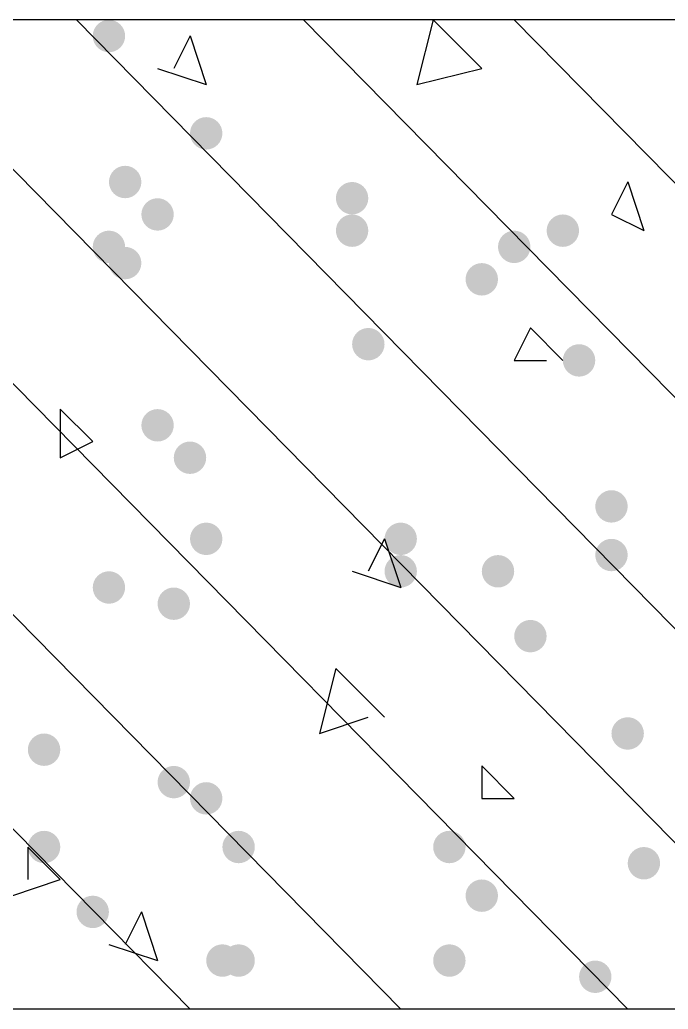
# Model space of a CAD drawing. Header units: inches. Extents: x 11 to 286, y 6 to 196.
# Drawn here: x 94.904 to 96.598, y 51.153 to 53.735 of the extents above; entities that cross this region are included whole.
import ezdxf

# ---------------------------------------------------------------- set-up
doc = ezdxf.new("R2010")
doc.units = ezdxf.units.IN
doc.header["$MEASUREMENT"] = 0
doc.layers.add('PDF_几何图形', color=7, linetype='Continuous')
doc.layers.add('PDF_实体填充', color=7, linetype='Continuous', true_color=0xffffff)

msp = doc.modelspace()

# ---------------------------------------------------------------- hatches: boundary and pattern name
at = {"layer": 'PDF_实体填充', "transparency": 33554559}
h = msp.add_hatch(color=7, dxfattribs=at)
edge = h.paths.add_edge_path(flags=0)
edge.add_spline(control_points=[(95.1794, 53.6928), (95.1794, 53.6695), (95.1604, 53.6504), (95.1371, 53.6504)], knot_values=[0, 0, 0, 0, 1, 1, 1, 1], degree=3, periodic=0)
edge.add_spline(control_points=[(95.1371, 53.6504), (95.1138, 53.6504), (95.0948, 53.6695), (95.0948, 53.6928)], knot_values=[0, 0, 0, 0, 1, 1, 1, 1], degree=3, periodic=0)
edge.add_line((95.0948, 53.6928), (95.0948, 53.6928))
edge.add_spline(control_points=[(95.0948, 53.6928), (95.0948, 53.7161), (95.1138, 53.7351), (95.1371, 53.7351)], knot_values=[0, 0, 0, 0, 1, 1, 1, 1], degree=3, periodic=0)
edge.add_spline(control_points=[(95.1371, 53.7351), (95.1604, 53.7351), (95.1794, 53.7161), (95.1794, 53.6928)], knot_values=[0, 0, 0, 0, 1, 1, 1, 1], degree=3, periodic=0)
edge.add_line((95.1794, 53.6928), (95.1794, 53.6928))
edge.add_line((95.1794, 53.6928), (95.1794, 53.6928))
h = msp.add_hatch(color=7, dxfattribs=at)
edge = h.paths.add_edge_path(flags=0)
edge.add_spline(control_points=[(95.4334, 53.4388), (95.4334, 53.4155), (95.4144, 53.3964), (95.3911, 53.3964)], knot_values=[0, 0, 0, 0, 1, 1, 1, 1], degree=3, periodic=0)
edge.add_spline(control_points=[(95.3911, 53.3964), (95.3678, 53.3964), (95.3488, 53.4155), (95.3488, 53.4388)], knot_values=[0, 0, 0, 0, 1, 1, 1, 1], degree=3, periodic=0)
edge.add_line((95.3488, 53.4388), (95.3488, 53.4388))
edge.add_spline(control_points=[(95.3488, 53.4388), (95.3488, 53.4621), (95.3678, 53.4811), (95.3911, 53.4811)], knot_values=[0, 0, 0, 0, 1, 1, 1, 1], degree=3, periodic=0)
edge.add_spline(control_points=[(95.3911, 53.4811), (95.4144, 53.4811), (95.4334, 53.4621), (95.4334, 53.4388)], knot_values=[0, 0, 0, 0, 1, 1, 1, 1], degree=3, periodic=0)
edge.add_line((95.4334, 53.4388), (95.4334, 53.4388))
edge.add_line((95.4334, 53.4388), (95.4334, 53.4388))
h = msp.add_hatch(color=7, dxfattribs=at)
edge = h.paths.add_edge_path(flags=0)
edge.add_spline(control_points=[(95.2218, 53.3118), (95.2218, 53.2885), (95.2027, 53.2694), (95.1794, 53.2694)], knot_values=[0, 0, 0, 0, 1, 1, 1, 1], degree=3, periodic=0)
edge.add_spline(control_points=[(95.1794, 53.2694), (95.1562, 53.2694), (95.1371, 53.2885), (95.1371, 53.3118)], knot_values=[0, 0, 0, 0, 1, 1, 1, 1], degree=3, periodic=0)
edge.add_line((95.1371, 53.3118), (95.1371, 53.3118))
edge.add_spline(control_points=[(95.1371, 53.3118), (95.1371, 53.3351), (95.1562, 53.3541), (95.1794, 53.3541)], knot_values=[0, 0, 0, 0, 1, 1, 1, 1], degree=3, periodic=0)
edge.add_spline(control_points=[(95.1794, 53.3541), (95.2027, 53.3541), (95.2218, 53.3351), (95.2218, 53.3118)], knot_values=[0, 0, 0, 0, 1, 1, 1, 1], degree=3, periodic=0)
edge.add_line((95.2218, 53.3118), (95.2218, 53.3118))
edge.add_line((95.2218, 53.3118), (95.2218, 53.3118))
h = msp.add_hatch(color=7, dxfattribs=at)
edge = h.paths.add_edge_path(flags=0)
edge.add_spline(control_points=[(95.8144, 53.2694), (95.8144, 53.2462), (95.7954, 53.2271), (95.7721, 53.2271)], knot_values=[0, 0, 0, 0, 1, 1, 1, 1], degree=3, periodic=0)
edge.add_spline(control_points=[(95.7721, 53.2271), (95.7488, 53.2271), (95.7298, 53.2462), (95.7298, 53.2694)], knot_values=[0, 0, 0, 0, 1, 1, 1, 1], degree=3, periodic=0)
edge.add_line((95.7298, 53.2694), (95.7298, 53.2694))
edge.add_spline(control_points=[(95.7298, 53.2694), (95.7298, 53.2927), (95.7488, 53.3118), (95.7721, 53.3118)], knot_values=[0, 0, 0, 0, 1, 1, 1, 1], degree=3, periodic=0)
edge.add_spline(control_points=[(95.7721, 53.3118), (95.7954, 53.3118), (95.8144, 53.2927), (95.8144, 53.2694)], knot_values=[0, 0, 0, 0, 1, 1, 1, 1], degree=3, periodic=0)
edge.add_line((95.8144, 53.2694), (95.8144, 53.2694))
edge.add_line((95.8144, 53.2694), (95.8144, 53.2694))
h = msp.add_hatch(color=7, dxfattribs=at)
edge = h.paths.add_edge_path(flags=0)
edge.add_spline(control_points=[(95.3064, 53.2271), (95.3064, 53.2038), (95.2874, 53.1848), (95.2641, 53.1848)], knot_values=[0, 0, 0, 0, 1, 1, 1, 1], degree=3, periodic=0)
edge.add_spline(control_points=[(95.2641, 53.1848), (95.2408, 53.1848), (95.2218, 53.2038), (95.2218, 53.2271)], knot_values=[0, 0, 0, 0, 1, 1, 1, 1], degree=3, periodic=0)
edge.add_line((95.2218, 53.2271), (95.2218, 53.2271))
edge.add_spline(control_points=[(95.2218, 53.2271), (95.2218, 53.2504), (95.2408, 53.2694), (95.2641, 53.2694)], knot_values=[0, 0, 0, 0, 1, 1, 1, 1], degree=3, periodic=0)
edge.add_spline(control_points=[(95.2641, 53.2694), (95.2874, 53.2694), (95.3064, 53.2504), (95.3064, 53.2271)], knot_values=[0, 0, 0, 0, 1, 1, 1, 1], degree=3, periodic=0)
edge.add_line((95.3064, 53.2271), (95.3064, 53.2271))
edge.add_line((95.3064, 53.2271), (95.3064, 53.2271))
h = msp.add_hatch(color=7, dxfattribs=at)
edge = h.paths.add_edge_path(flags=0)
edge.add_spline(control_points=[(95.8144, 53.1848), (95.8144, 53.1615), (95.7954, 53.1424), (95.7721, 53.1424)], knot_values=[0, 0, 0, 0, 1, 1, 1, 1], degree=3, periodic=0)
edge.add_spline(control_points=[(95.7721, 53.1424), (95.7488, 53.1424), (95.7298, 53.1615), (95.7298, 53.1848)], knot_values=[0, 0, 0, 0, 1, 1, 1, 1], degree=3, periodic=0)
edge.add_line((95.7298, 53.1848), (95.7298, 53.1848))
edge.add_spline(control_points=[(95.7298, 53.1848), (95.7298, 53.2081), (95.7488, 53.2271), (95.7721, 53.2271)], knot_values=[0, 0, 0, 0, 1, 1, 1, 1], degree=3, periodic=0)
edge.add_spline(control_points=[(95.7721, 53.2271), (95.7954, 53.2271), (95.8144, 53.2081), (95.8144, 53.1848)], knot_values=[0, 0, 0, 0, 1, 1, 1, 1], degree=3, periodic=0)
edge.add_line((95.8144, 53.1848), (95.8144, 53.1848))
edge.add_line((95.8144, 53.1848), (95.8144, 53.1848))
h = msp.add_hatch(color=7, dxfattribs=at)
edge = h.paths.add_edge_path(flags=0)
edge.add_spline(control_points=[(96.3648, 53.1848), (96.3648, 53.1615), (96.3457, 53.1424), (96.3224, 53.1424)], knot_values=[0, 0, 0, 0, 1, 1, 1, 1], degree=3, periodic=0)
edge.add_spline(control_points=[(96.3224, 53.1424), (96.2992, 53.1424), (96.2801, 53.1615), (96.2801, 53.1848)], knot_values=[0, 0, 0, 0, 1, 1, 1, 1], degree=3, periodic=0)
edge.add_line((96.2801, 53.1848), (96.2801, 53.1848))
edge.add_spline(control_points=[(96.2801, 53.1848), (96.2801, 53.2081), (96.2992, 53.2271), (96.3224, 53.2271)], knot_values=[0, 0, 0, 0, 1, 1, 1, 1], degree=3, periodic=0)
edge.add_spline(control_points=[(96.3224, 53.2271), (96.3457, 53.2271), (96.3648, 53.2081), (96.3648, 53.1848)], knot_values=[0, 0, 0, 0, 1, 1, 1, 1], degree=3, periodic=0)
edge.add_line((96.3648, 53.1848), (96.3648, 53.1848))
edge.add_line((96.3648, 53.1848), (96.3648, 53.1848))
h = msp.add_hatch(color=7, dxfattribs=at)
edge = h.paths.add_edge_path(flags=0)
edge.add_spline(control_points=[(95.1794, 53.1424), (95.1794, 53.1192), (95.1604, 53.1001), (95.1371, 53.1001)], knot_values=[0, 0, 0, 0, 1, 1, 1, 1], degree=3, periodic=0)
edge.add_spline(control_points=[(95.1371, 53.1001), (95.1138, 53.1001), (95.0948, 53.1192), (95.0948, 53.1424)], knot_values=[0, 0, 0, 0, 1, 1, 1, 1], degree=3, periodic=0)
edge.add_line((95.0948, 53.1424), (95.0948, 53.1424))
edge.add_spline(control_points=[(95.0948, 53.1424), (95.0948, 53.1657), (95.1138, 53.1848), (95.1371, 53.1848)], knot_values=[0, 0, 0, 0, 1, 1, 1, 1], degree=3, periodic=0)
edge.add_spline(control_points=[(95.1371, 53.1848), (95.1604, 53.1848), (95.1794, 53.1657), (95.1794, 53.1424)], knot_values=[0, 0, 0, 0, 1, 1, 1, 1], degree=3, periodic=0)
edge.add_line((95.1794, 53.1424), (95.1794, 53.1424))
edge.add_line((95.1794, 53.1424), (95.1794, 53.1424))
h = msp.add_hatch(color=7, dxfattribs=at)
edge = h.paths.add_edge_path(flags=0)
edge.add_spline(control_points=[(96.2378, 53.1424), (96.2378, 53.1192), (96.2187, 53.1001), (96.1954, 53.1001)], knot_values=[0, 0, 0, 0, 1, 1, 1, 1], degree=3, periodic=0)
edge.add_spline(control_points=[(96.1954, 53.1001), (96.1722, 53.1001), (96.1531, 53.1192), (96.1531, 53.1424)], knot_values=[0, 0, 0, 0, 1, 1, 1, 1], degree=3, periodic=0)
edge.add_line((96.1531, 53.1424), (96.1531, 53.1424))
edge.add_spline(control_points=[(96.1531, 53.1424), (96.1531, 53.1657), (96.1722, 53.1848), (96.1954, 53.1848)], knot_values=[0, 0, 0, 0, 1, 1, 1, 1], degree=3, periodic=0)
edge.add_spline(control_points=[(96.1954, 53.1848), (96.2187, 53.1848), (96.2378, 53.1657), (96.2378, 53.1424)], knot_values=[0, 0, 0, 0, 1, 1, 1, 1], degree=3, periodic=0)
edge.add_line((96.2378, 53.1424), (96.2378, 53.1424))
edge.add_line((96.2378, 53.1424), (96.2378, 53.1424))
h = msp.add_hatch(color=7, dxfattribs=at)
edge = h.paths.add_edge_path(flags=0)
edge.add_spline(control_points=[(95.2218, 53.1001), (95.2218, 53.0768), (95.2027, 53.0578), (95.1794, 53.0578)], knot_values=[0, 0, 0, 0, 1, 1, 1, 1], degree=3, periodic=0)
edge.add_spline(control_points=[(95.1794, 53.0578), (95.1562, 53.0578), (95.1371, 53.0768), (95.1371, 53.1001)], knot_values=[0, 0, 0, 0, 1, 1, 1, 1], degree=3, periodic=0)
edge.add_line((95.1371, 53.1001), (95.1371, 53.1001))
edge.add_spline(control_points=[(95.1371, 53.1001), (95.1371, 53.1234), (95.1562, 53.1424), (95.1794, 53.1424)], knot_values=[0, 0, 0, 0, 1, 1, 1, 1], degree=3, periodic=0)
edge.add_spline(control_points=[(95.1794, 53.1424), (95.2027, 53.1424), (95.2218, 53.1234), (95.2218, 53.1001)], knot_values=[0, 0, 0, 0, 1, 1, 1, 1], degree=3, periodic=0)
edge.add_line((95.2218, 53.1001), (95.2218, 53.1001))
edge.add_line((95.2218, 53.1001), (95.2218, 53.1001))
h = msp.add_hatch(color=7, dxfattribs=at)
edge = h.paths.add_edge_path(flags=0)
edge.add_spline(control_points=[(96.1531, 53.0578), (96.1531, 53.0345), (96.1341, 53.0154), (96.1108, 53.0154)], knot_values=[0, 0, 0, 0, 1, 1, 1, 1], degree=3, periodic=0)
edge.add_spline(control_points=[(96.1108, 53.0154), (96.0875, 53.0154), (96.0684, 53.0345), (96.0684, 53.0578)], knot_values=[0, 0, 0, 0, 1, 1, 1, 1], degree=3, periodic=0)
edge.add_line((96.0684, 53.0578), (96.0684, 53.0578))
edge.add_spline(control_points=[(96.0684, 53.0578), (96.0684, 53.0811), (96.0875, 53.1001), (96.1108, 53.1001)], knot_values=[0, 0, 0, 0, 1, 1, 1, 1], degree=3, periodic=0)
edge.add_spline(control_points=[(96.1108, 53.1001), (96.1341, 53.1001), (96.1531, 53.0811), (96.1531, 53.0578)], knot_values=[0, 0, 0, 0, 1, 1, 1, 1], degree=3, periodic=0)
edge.add_line((96.1531, 53.0578), (96.1531, 53.0578))
edge.add_line((96.1531, 53.0578), (96.1531, 53.0578))
h = msp.add_hatch(color=7, dxfattribs=at)
edge = h.paths.add_edge_path(flags=0)
edge.add_spline(control_points=[(95.8568, 52.8884), (95.8568, 52.8652), (95.8377, 52.8461), (95.8144, 52.8461)], knot_values=[0, 0, 0, 0, 1, 1, 1, 1], degree=3, periodic=0)
edge.add_spline(control_points=[(95.8144, 52.8461), (95.7912, 52.8461), (95.7721, 52.8652), (95.7721, 52.8884)], knot_values=[0, 0, 0, 0, 1, 1, 1, 1], degree=3, periodic=0)
edge.add_line((95.7721, 52.8884), (95.7721, 52.8884))
edge.add_spline(control_points=[(95.7721, 52.8884), (95.7721, 52.9117), (95.7912, 52.9308), (95.8144, 52.9308)], knot_values=[0, 0, 0, 0, 1, 1, 1, 1], degree=3, periodic=0)
edge.add_spline(control_points=[(95.8144, 52.9308), (95.8377, 52.9308), (95.8568, 52.9117), (95.8568, 52.8884)], knot_values=[0, 0, 0, 0, 1, 1, 1, 1], degree=3, periodic=0)
edge.add_line((95.8568, 52.8884), (95.8568, 52.8884))
edge.add_line((95.8568, 52.8884), (95.8568, 52.8884))
h = msp.add_hatch(color=7, dxfattribs=at)
edge = h.paths.add_edge_path(flags=0)
edge.add_spline(control_points=[(96.4071, 52.8461), (96.4071, 52.8228), (96.3881, 52.8038), (96.3648, 52.8038)], knot_values=[0, 0, 0, 0, 1, 1, 1, 1], degree=3, periodic=0)
edge.add_spline(control_points=[(96.3648, 52.8038), (96.3415, 52.8038), (96.3224, 52.8228), (96.3224, 52.8461)], knot_values=[0, 0, 0, 0, 1, 1, 1, 1], degree=3, periodic=0)
edge.add_line((96.3224, 52.8461), (96.3224, 52.8461))
edge.add_spline(control_points=[(96.3224, 52.8461), (96.3224, 52.8694), (96.3415, 52.8884), (96.3648, 52.8884)], knot_values=[0, 0, 0, 0, 1, 1, 1, 1], degree=3, periodic=0)
edge.add_spline(control_points=[(96.3648, 52.8884), (96.3881, 52.8884), (96.4071, 52.8694), (96.4071, 52.8461)], knot_values=[0, 0, 0, 0, 1, 1, 1, 1], degree=3, periodic=0)
edge.add_line((96.4071, 52.8461), (96.4071, 52.8461))
edge.add_line((96.4071, 52.8461), (96.4071, 52.8461))
h = msp.add_hatch(color=7, dxfattribs=at)
edge = h.paths.add_edge_path(flags=0)
edge.add_spline(control_points=[(95.3064, 52.6768), (95.3064, 52.6535), (95.2874, 52.6344), (95.2641, 52.6344)], knot_values=[0, 0, 0, 0, 1, 1, 1, 1], degree=3, periodic=0)
edge.add_spline(control_points=[(95.2641, 52.6344), (95.2408, 52.6344), (95.2218, 52.6535), (95.2218, 52.6768)], knot_values=[0, 0, 0, 0, 1, 1, 1, 1], degree=3, periodic=0)
edge.add_line((95.2218, 52.6768), (95.2218, 52.6768))
edge.add_spline(control_points=[(95.2218, 52.6768), (95.2218, 52.7001), (95.2408, 52.7191), (95.2641, 52.7191)], knot_values=[0, 0, 0, 0, 1, 1, 1, 1], degree=3, periodic=0)
edge.add_spline(control_points=[(95.2641, 52.7191), (95.2874, 52.7191), (95.3064, 52.7001), (95.3064, 52.6768)], knot_values=[0, 0, 0, 0, 1, 1, 1, 1], degree=3, periodic=0)
edge.add_line((95.3064, 52.6768), (95.3064, 52.6768))
edge.add_line((95.3064, 52.6768), (95.3064, 52.6768))
h = msp.add_hatch(color=7, dxfattribs=at)
edge = h.paths.add_edge_path(flags=0)
edge.add_spline(control_points=[(95.3911, 52.5921), (95.3911, 52.5688), (95.3721, 52.5498), (95.3488, 52.5498)], knot_values=[0, 0, 0, 0, 1, 1, 1, 1], degree=3, periodic=0)
edge.add_spline(control_points=[(95.3488, 52.5498), (95.3255, 52.5498), (95.3064, 52.5688), (95.3064, 52.5921)], knot_values=[0, 0, 0, 0, 1, 1, 1, 1], degree=3, periodic=0)
edge.add_line((95.3064, 52.5921), (95.3064, 52.5921))
edge.add_spline(control_points=[(95.3064, 52.5921), (95.3064, 52.6154), (95.3255, 52.6344), (95.3488, 52.6344)], knot_values=[0, 0, 0, 0, 1, 1, 1, 1], degree=3, periodic=0)
edge.add_spline(control_points=[(95.3488, 52.6344), (95.3721, 52.6344), (95.3911, 52.6154), (95.3911, 52.5921)], knot_values=[0, 0, 0, 0, 1, 1, 1, 1], degree=3, periodic=0)
edge.add_line((95.3911, 52.5921), (95.3911, 52.5921))
edge.add_line((95.3911, 52.5921), (95.3911, 52.5921))
h = msp.add_hatch(color=7, dxfattribs=at)
edge = h.paths.add_edge_path(flags=0)
edge.add_spline(control_points=[(96.4918, 52.4651), (96.4918, 52.4418), (96.4727, 52.4228), (96.4494, 52.4228)], knot_values=[0, 0, 0, 0, 1, 1, 1, 1], degree=3, periodic=0)
edge.add_spline(control_points=[(96.4494, 52.4228), (96.4262, 52.4228), (96.4071, 52.4418), (96.4071, 52.4651)], knot_values=[0, 0, 0, 0, 1, 1, 1, 1], degree=3, periodic=0)
edge.add_line((96.4071, 52.4651), (96.4071, 52.4651))
edge.add_spline(control_points=[(96.4071, 52.4651), (96.4071, 52.4884), (96.4262, 52.5074), (96.4494, 52.5074)], knot_values=[0, 0, 0, 0, 1, 1, 1, 1], degree=3, periodic=0)
edge.add_spline(control_points=[(96.4494, 52.5074), (96.4727, 52.5074), (96.4918, 52.4884), (96.4918, 52.4651)], knot_values=[0, 0, 0, 0, 1, 1, 1, 1], degree=3, periodic=0)
edge.add_line((96.4918, 52.4651), (96.4918, 52.4651))
edge.add_line((96.4918, 52.4651), (96.4918, 52.4651))
h = msp.add_hatch(color=7, dxfattribs=at)
edge = h.paths.add_edge_path(flags=0)
edge.add_spline(control_points=[(95.4334, 52.3804), (95.4334, 52.3572), (95.4144, 52.3381), (95.3911, 52.3381)], knot_values=[0, 0, 0, 0, 1, 1, 1, 1], degree=3, periodic=0)
edge.add_spline(control_points=[(95.3911, 52.3381), (95.3678, 52.3381), (95.3488, 52.3572), (95.3488, 52.3804)], knot_values=[0, 0, 0, 0, 1, 1, 1, 1], degree=3, periodic=0)
edge.add_line((95.3488, 52.3804), (95.3488, 52.3804))
edge.add_spline(control_points=[(95.3488, 52.3804), (95.3488, 52.4037), (95.3678, 52.4228), (95.3911, 52.4228)], knot_values=[0, 0, 0, 0, 1, 1, 1, 1], degree=3, periodic=0)
edge.add_spline(control_points=[(95.3911, 52.4228), (95.4144, 52.4228), (95.4334, 52.4037), (95.4334, 52.3804)], knot_values=[0, 0, 0, 0, 1, 1, 1, 1], degree=3, periodic=0)
edge.add_line((95.4334, 52.3804), (95.4334, 52.3804))
edge.add_line((95.4334, 52.3804), (95.4334, 52.3804))
h = msp.add_hatch(color=7, dxfattribs=at)
edge = h.paths.add_edge_path(flags=0)
edge.add_spline(control_points=[(95.9414, 52.3804), (95.9414, 52.3572), (95.9224, 52.3381), (95.8991, 52.3381)], knot_values=[0, 0, 0, 0, 1, 1, 1, 1], degree=3, periodic=0)
edge.add_spline(control_points=[(95.8991, 52.3381), (95.8758, 52.3381), (95.8568, 52.3572), (95.8568, 52.3804)], knot_values=[0, 0, 0, 0, 1, 1, 1, 1], degree=3, periodic=0)
edge.add_line((95.8568, 52.3804), (95.8568, 52.3804))
edge.add_spline(control_points=[(95.8568, 52.3804), (95.8568, 52.4037), (95.8758, 52.4228), (95.8991, 52.4228)], knot_values=[0, 0, 0, 0, 1, 1, 1, 1], degree=3, periodic=0)
edge.add_spline(control_points=[(95.8991, 52.4228), (95.9224, 52.4228), (95.9414, 52.4037), (95.9414, 52.3804)], knot_values=[0, 0, 0, 0, 1, 1, 1, 1], degree=3, periodic=0)
edge.add_line((95.9414, 52.3804), (95.9414, 52.3804))
edge.add_line((95.9414, 52.3804), (95.9414, 52.3804))
h = msp.add_hatch(color=7, dxfattribs=at)
edge = h.paths.add_edge_path(flags=0)
edge.add_spline(control_points=[(96.4918, 52.3381), (96.4918, 52.3148), (96.4727, 52.2958), (96.4494, 52.2958)], knot_values=[0, 0, 0, 0, 1, 1, 1, 1], degree=3, periodic=0)
edge.add_spline(control_points=[(96.4494, 52.2958), (96.4262, 52.2958), (96.4071, 52.3148), (96.4071, 52.3381)], knot_values=[0, 0, 0, 0, 1, 1, 1, 1], degree=3, periodic=0)
edge.add_line((96.4071, 52.3381), (96.4071, 52.3381))
edge.add_spline(control_points=[(96.4071, 52.3381), (96.4071, 52.3614), (96.4262, 52.3804), (96.4494, 52.3804)], knot_values=[0, 0, 0, 0, 1, 1, 1, 1], degree=3, periodic=0)
edge.add_spline(control_points=[(96.4494, 52.3804), (96.4727, 52.3804), (96.4918, 52.3614), (96.4918, 52.3381)], knot_values=[0, 0, 0, 0, 1, 1, 1, 1], degree=3, periodic=0)
edge.add_line((96.4918, 52.3381), (96.4918, 52.3381))
edge.add_line((96.4918, 52.3381), (96.4918, 52.3381))
h = msp.add_hatch(color=7, dxfattribs=at)
edge = h.paths.add_edge_path(flags=0)
edge.add_spline(control_points=[(95.9414, 52.2958), (95.9414, 52.2725), (95.9224, 52.2534), (95.8991, 52.2534)], knot_values=[0, 0, 0, 0, 1, 1, 1, 1], degree=3, periodic=0)
edge.add_spline(control_points=[(95.8991, 52.2534), (95.8758, 52.2534), (95.8568, 52.2725), (95.8568, 52.2958)], knot_values=[0, 0, 0, 0, 1, 1, 1, 1], degree=3, periodic=0)
edge.add_line((95.8568, 52.2958), (95.8568, 52.2958))
edge.add_spline(control_points=[(95.8568, 52.2958), (95.8568, 52.3191), (95.8758, 52.3381), (95.8991, 52.3381)], knot_values=[0, 0, 0, 0, 1, 1, 1, 1], degree=3, periodic=0)
edge.add_spline(control_points=[(95.8991, 52.3381), (95.9224, 52.3381), (95.9414, 52.3191), (95.9414, 52.2958)], knot_values=[0, 0, 0, 0, 1, 1, 1, 1], degree=3, periodic=0)
edge.add_line((95.9414, 52.2958), (95.9414, 52.2958))
edge.add_line((95.9414, 52.2958), (95.9414, 52.2958))
h = msp.add_hatch(color=7, dxfattribs=at)
edge = h.paths.add_edge_path(flags=0)
edge.add_spline(control_points=[(96.1954, 52.2958), (96.1954, 52.2725), (96.1764, 52.2534), (96.1531, 52.2534)], knot_values=[0, 0, 0, 0, 1, 1, 1, 1], degree=3, periodic=0)
edge.add_spline(control_points=[(96.1531, 52.2534), (96.1298, 52.2534), (96.1108, 52.2725), (96.1108, 52.2958)], knot_values=[0, 0, 0, 0, 1, 1, 1, 1], degree=3, periodic=0)
edge.add_line((96.1108, 52.2958), (96.1108, 52.2958))
edge.add_spline(control_points=[(96.1108, 52.2958), (96.1108, 52.3191), (96.1298, 52.3381), (96.1531, 52.3381)], knot_values=[0, 0, 0, 0, 1, 1, 1, 1], degree=3, periodic=0)
edge.add_spline(control_points=[(96.1531, 52.3381), (96.1764, 52.3381), (96.1954, 52.3191), (96.1954, 52.2958)], knot_values=[0, 0, 0, 0, 1, 1, 1, 1], degree=3, periodic=0)
edge.add_line((96.1954, 52.2958), (96.1954, 52.2958))
edge.add_line((96.1954, 52.2958), (96.1954, 52.2958))
h = msp.add_hatch(color=7, dxfattribs=at)
edge = h.paths.add_edge_path(flags=0)
edge.add_spline(control_points=[(95.1794, 52.2534), (95.1794, 52.2302), (95.1604, 52.2111), (95.1371, 52.2111)], knot_values=[0, 0, 0, 0, 1, 1, 1, 1], degree=3, periodic=0)
edge.add_spline(control_points=[(95.1371, 52.2111), (95.1138, 52.2111), (95.0948, 52.2302), (95.0948, 52.2534)], knot_values=[0, 0, 0, 0, 1, 1, 1, 1], degree=3, periodic=0)
edge.add_line((95.0948, 52.2534), (95.0948, 52.2534))
edge.add_spline(control_points=[(95.0948, 52.2534), (95.0948, 52.2767), (95.1138, 52.2958), (95.1371, 52.2958)], knot_values=[0, 0, 0, 0, 1, 1, 1, 1], degree=3, periodic=0)
edge.add_spline(control_points=[(95.1371, 52.2958), (95.1604, 52.2958), (95.1794, 52.2767), (95.1794, 52.2534)], knot_values=[0, 0, 0, 0, 1, 1, 1, 1], degree=3, periodic=0)
edge.add_line((95.1794, 52.2534), (95.1794, 52.2534))
edge.add_line((95.1794, 52.2534), (95.1794, 52.2534))
h = msp.add_hatch(color=7, dxfattribs=at)
edge = h.paths.add_edge_path(flags=0)
edge.add_spline(control_points=[(95.3488, 52.2111), (95.3488, 52.1878), (95.3297, 52.1688), (95.3064, 52.1688)], knot_values=[0, 0, 0, 0, 1, 1, 1, 1], degree=3, periodic=0)
edge.add_spline(control_points=[(95.3064, 52.1688), (95.2832, 52.1688), (95.2641, 52.1878), (95.2641, 52.2111)], knot_values=[0, 0, 0, 0, 1, 1, 1, 1], degree=3, periodic=0)
edge.add_line((95.2641, 52.2111), (95.2641, 52.2111))
edge.add_spline(control_points=[(95.2641, 52.2111), (95.2641, 52.2344), (95.2832, 52.2534), (95.3064, 52.2534)], knot_values=[0, 0, 0, 0, 1, 1, 1, 1], degree=3, periodic=0)
edge.add_spline(control_points=[(95.3064, 52.2534), (95.3297, 52.2534), (95.3488, 52.2344), (95.3488, 52.2111)], knot_values=[0, 0, 0, 0, 1, 1, 1, 1], degree=3, periodic=0)
edge.add_line((95.3488, 52.2111), (95.3488, 52.2111))
edge.add_line((95.3488, 52.2111), (95.3488, 52.2111))
h = msp.add_hatch(color=7, dxfattribs=at)
edge = h.paths.add_edge_path(flags=0)
edge.add_spline(control_points=[(96.2801, 52.1264), (96.2801, 52.1032), (96.2611, 52.0841), (96.2378, 52.0841)], knot_values=[0, 0, 0, 0, 1, 1, 1, 1], degree=3, periodic=0)
edge.add_spline(control_points=[(96.2378, 52.0841), (96.2145, 52.0841), (96.1954, 52.1032), (96.1954, 52.1264)], knot_values=[0, 0, 0, 0, 1, 1, 1, 1], degree=3, periodic=0)
edge.add_line((96.1954, 52.1264), (96.1954, 52.1264))
edge.add_spline(control_points=[(96.1954, 52.1264), (96.1954, 52.1497), (96.2145, 52.1688), (96.2378, 52.1688)], knot_values=[0, 0, 0, 0, 1, 1, 1, 1], degree=3, periodic=0)
edge.add_spline(control_points=[(96.2378, 52.1688), (96.2611, 52.1688), (96.2801, 52.1497), (96.2801, 52.1264)], knot_values=[0, 0, 0, 0, 1, 1, 1, 1], degree=3, periodic=0)
edge.add_line((96.2801, 52.1264), (96.2801, 52.1264))
edge.add_line((96.2801, 52.1264), (96.2801, 52.1264))
h = msp.add_hatch(color=7, dxfattribs=at)
edge = h.paths.add_edge_path(flags=0)
edge.add_spline(control_points=[(96.5341, 51.8724), (96.5341, 51.8492), (96.5151, 51.8301), (96.4918, 51.8301)], knot_values=[0, 0, 0, 0, 1, 1, 1, 1], degree=3, periodic=0)
edge.add_spline(control_points=[(96.4918, 51.8301), (96.4685, 51.8301), (96.4494, 51.8492), (96.4494, 51.8724)], knot_values=[0, 0, 0, 0, 1, 1, 1, 1], degree=3, periodic=0)
edge.add_line((96.4494, 51.8724), (96.4494, 51.8724))
edge.add_spline(control_points=[(96.4494, 51.8724), (96.4494, 51.8957), (96.4685, 51.9148), (96.4918, 51.9148)], knot_values=[0, 0, 0, 0, 1, 1, 1, 1], degree=3, periodic=0)
edge.add_spline(control_points=[(96.4918, 51.9148), (96.5151, 51.9148), (96.5341, 51.8957), (96.5341, 51.8724)], knot_values=[0, 0, 0, 0, 1, 1, 1, 1], degree=3, periodic=0)
edge.add_line((96.5341, 51.8724), (96.5341, 51.8724))
edge.add_line((96.5341, 51.8724), (96.5341, 51.8724))
h = msp.add_hatch(color=7, dxfattribs=at)
edge = h.paths.add_edge_path(flags=0)
edge.add_spline(control_points=[(95.0101, 51.8301), (95.0101, 51.8068), (94.9911, 51.7878), (94.9678, 51.7878)], knot_values=[0, 0, 0, 0, 1, 1, 1, 1], degree=3, periodic=0)
edge.add_spline(control_points=[(94.9678, 51.7878), (94.9445, 51.7878), (94.9254, 51.8068), (94.9254, 51.8301)], knot_values=[0, 0, 0, 0, 1, 1, 1, 1], degree=3, periodic=0)
edge.add_line((94.9254, 51.8301), (94.9254, 51.8301))
edge.add_spline(control_points=[(94.9254, 51.8301), (94.9254, 51.8534), (94.9445, 51.8724), (94.9678, 51.8724)], knot_values=[0, 0, 0, 0, 1, 1, 1, 1], degree=3, periodic=0)
edge.add_spline(control_points=[(94.9678, 51.8724), (94.9911, 51.8724), (95.0101, 51.8534), (95.0101, 51.8301)], knot_values=[0, 0, 0, 0, 1, 1, 1, 1], degree=3, periodic=0)
edge.add_line((95.0101, 51.8301), (95.0101, 51.8301))
edge.add_line((95.0101, 51.8301), (95.0101, 51.8301))
h = msp.add_hatch(color=7, dxfattribs=at)
edge = h.paths.add_edge_path(flags=0)
edge.add_spline(control_points=[(95.3488, 51.7454), (95.3488, 51.7222), (95.3297, 51.7031), (95.3064, 51.7031)], knot_values=[0, 0, 0, 0, 1, 1, 1, 1], degree=3, periodic=0)
edge.add_spline(control_points=[(95.3064, 51.7031), (95.2832, 51.7031), (95.2641, 51.7222), (95.2641, 51.7454)], knot_values=[0, 0, 0, 0, 1, 1, 1, 1], degree=3, periodic=0)
edge.add_line((95.2641, 51.7454), (95.2641, 51.7454))
edge.add_spline(control_points=[(95.2641, 51.7454), (95.2641, 51.7687), (95.2832, 51.7878), (95.3064, 51.7878)], knot_values=[0, 0, 0, 0, 1, 1, 1, 1], degree=3, periodic=0)
edge.add_spline(control_points=[(95.3064, 51.7878), (95.3297, 51.7878), (95.3488, 51.7687), (95.3488, 51.7454)], knot_values=[0, 0, 0, 0, 1, 1, 1, 1], degree=3, periodic=0)
edge.add_line((95.3488, 51.7454), (95.3488, 51.7454))
edge.add_line((95.3488, 51.7454), (95.3488, 51.7454))
h = msp.add_hatch(color=7, dxfattribs=at)
edge = h.paths.add_edge_path(flags=0)
edge.add_spline(control_points=[(95.4334, 51.7031), (95.4334, 51.6798), (95.4144, 51.6608), (95.3911, 51.6608)], knot_values=[0, 0, 0, 0, 1, 1, 1, 1], degree=3, periodic=0)
edge.add_spline(control_points=[(95.3911, 51.6608), (95.3678, 51.6608), (95.3488, 51.6798), (95.3488, 51.7031)], knot_values=[0, 0, 0, 0, 1, 1, 1, 1], degree=3, periodic=0)
edge.add_line((95.3488, 51.7031), (95.3488, 51.7031))
edge.add_spline(control_points=[(95.3488, 51.7031), (95.3488, 51.7264), (95.3678, 51.7454), (95.3911, 51.7454)], knot_values=[0, 0, 0, 0, 1, 1, 1, 1], degree=3, periodic=0)
edge.add_spline(control_points=[(95.3911, 51.7454), (95.4144, 51.7454), (95.4334, 51.7264), (95.4334, 51.7031)], knot_values=[0, 0, 0, 0, 1, 1, 1, 1], degree=3, periodic=0)
edge.add_line((95.4334, 51.7031), (95.4334, 51.7031))
edge.add_line((95.4334, 51.7031), (95.4334, 51.7031))
h = msp.add_hatch(color=7, dxfattribs=at)
edge = h.paths.add_edge_path(flags=0)
edge.add_spline(control_points=[(95.0101, 51.5761), (95.0101, 51.5528), (94.9911, 51.5338), (94.9678, 51.5338)], knot_values=[0, 0, 0, 0, 1, 1, 1, 1], degree=3, periodic=0)
edge.add_spline(control_points=[(94.9678, 51.5338), (94.9445, 51.5338), (94.9254, 51.5528), (94.9254, 51.5761)], knot_values=[0, 0, 0, 0, 1, 1, 1, 1], degree=3, periodic=0)
edge.add_line((94.9254, 51.5761), (94.9254, 51.5761))
edge.add_spline(control_points=[(94.9254, 51.5761), (94.9254, 51.5994), (94.9445, 51.6184), (94.9678, 51.6184)], knot_values=[0, 0, 0, 0, 1, 1, 1, 1], degree=3, periodic=0)
edge.add_spline(control_points=[(94.9678, 51.6184), (94.9911, 51.6184), (95.0101, 51.5994), (95.0101, 51.5761)], knot_values=[0, 0, 0, 0, 1, 1, 1, 1], degree=3, periodic=0)
edge.add_line((95.0101, 51.5761), (95.0101, 51.5761))
edge.add_line((95.0101, 51.5761), (95.0101, 51.5761))
h = msp.add_hatch(color=7, dxfattribs=at)
edge = h.paths.add_edge_path(flags=0)
edge.add_spline(control_points=[(95.5181, 51.5761), (95.5181, 51.5528), (95.4991, 51.5338), (95.4758, 51.5338)], knot_values=[0, 0, 0, 0, 1, 1, 1, 1], degree=3, periodic=0)
edge.add_spline(control_points=[(95.4758, 51.5338), (95.4525, 51.5338), (95.4334, 51.5528), (95.4334, 51.5761)], knot_values=[0, 0, 0, 0, 1, 1, 1, 1], degree=3, periodic=0)
edge.add_line((95.4334, 51.5761), (95.4334, 51.5761))
edge.add_spline(control_points=[(95.4334, 51.5761), (95.4334, 51.5994), (95.4525, 51.6184), (95.4758, 51.6184)], knot_values=[0, 0, 0, 0, 1, 1, 1, 1], degree=3, periodic=0)
edge.add_spline(control_points=[(95.4758, 51.6184), (95.4991, 51.6184), (95.5181, 51.5994), (95.5181, 51.5761)], knot_values=[0, 0, 0, 0, 1, 1, 1, 1], degree=3, periodic=0)
edge.add_line((95.5181, 51.5761), (95.5181, 51.5761))
edge.add_line((95.5181, 51.5761), (95.5181, 51.5761))
h = msp.add_hatch(color=7, dxfattribs=at)
edge = h.paths.add_edge_path(flags=0)
edge.add_spline(control_points=[(96.0684, 51.5761), (96.0684, 51.5528), (96.0494, 51.5338), (96.0261, 51.5338)], knot_values=[0, 0, 0, 0, 1, 1, 1, 1], degree=3, periodic=0)
edge.add_spline(control_points=[(96.0261, 51.5338), (96.0028, 51.5338), (95.9838, 51.5528), (95.9838, 51.5761)], knot_values=[0, 0, 0, 0, 1, 1, 1, 1], degree=3, periodic=0)
edge.add_line((95.9838, 51.5761), (95.9838, 51.5761))
edge.add_spline(control_points=[(95.9838, 51.5761), (95.9838, 51.5994), (96.0028, 51.6184), (96.0261, 51.6184)], knot_values=[0, 0, 0, 0, 1, 1, 1, 1], degree=3, periodic=0)
edge.add_spline(control_points=[(96.0261, 51.6184), (96.0494, 51.6184), (96.0684, 51.5994), (96.0684, 51.5761)], knot_values=[0, 0, 0, 0, 1, 1, 1, 1], degree=3, periodic=0)
edge.add_line((96.0684, 51.5761), (96.0684, 51.5761))
edge.add_line((96.0684, 51.5761), (96.0684, 51.5761))
h = msp.add_hatch(color=7, dxfattribs=at)
edge = h.paths.add_edge_path(flags=0)
edge.add_spline(control_points=[(96.5764, 51.5338), (96.5764, 51.5105), (96.5574, 51.4914), (96.5341, 51.4914)], knot_values=[0, 0, 0, 0, 1, 1, 1, 1], degree=3, periodic=0)
edge.add_spline(control_points=[(96.5341, 51.4914), (96.5108, 51.4914), (96.4918, 51.5105), (96.4918, 51.5338)], knot_values=[0, 0, 0, 0, 1, 1, 1, 1], degree=3, periodic=0)
edge.add_line((96.4918, 51.5338), (96.4918, 51.5338))
edge.add_spline(control_points=[(96.4918, 51.5338), (96.4918, 51.5571), (96.5108, 51.5761), (96.5341, 51.5761)], knot_values=[0, 0, 0, 0, 1, 1, 1, 1], degree=3, periodic=0)
edge.add_spline(control_points=[(96.5341, 51.5761), (96.5574, 51.5761), (96.5764, 51.5571), (96.5764, 51.5338)], knot_values=[0, 0, 0, 0, 1, 1, 1, 1], degree=3, periodic=0)
edge.add_line((96.5764, 51.5338), (96.5764, 51.5338))
edge.add_line((96.5764, 51.5338), (96.5764, 51.5338))
h = msp.add_hatch(color=7, dxfattribs=at)
edge = h.paths.add_edge_path(flags=0)
edge.add_spline(control_points=[(96.1531, 51.4491), (96.1531, 51.4258), (96.1341, 51.4068), (96.1108, 51.4068)], knot_values=[0, 0, 0, 0, 1, 1, 1, 1], degree=3, periodic=0)
edge.add_spline(control_points=[(96.1108, 51.4068), (96.0875, 51.4068), (96.0684, 51.4258), (96.0684, 51.4491)], knot_values=[0, 0, 0, 0, 1, 1, 1, 1], degree=3, periodic=0)
edge.add_line((96.0684, 51.4491), (96.0684, 51.4491))
edge.add_spline(control_points=[(96.0684, 51.4491), (96.0684, 51.4724), (96.0875, 51.4914), (96.1108, 51.4914)], knot_values=[0, 0, 0, 0, 1, 1, 1, 1], degree=3, periodic=0)
edge.add_spline(control_points=[(96.1108, 51.4914), (96.1341, 51.4914), (96.1531, 51.4724), (96.1531, 51.4491)], knot_values=[0, 0, 0, 0, 1, 1, 1, 1], degree=3, periodic=0)
edge.add_line((96.1531, 51.4491), (96.1531, 51.4491))
edge.add_line((96.1531, 51.4491), (96.1531, 51.4491))
h = msp.add_hatch(color=7, dxfattribs=at)
edge = h.paths.add_edge_path(flags=0)
edge.add_spline(control_points=[(95.1371, 51.4068), (95.1371, 51.3835), (95.1181, 51.3644), (95.0948, 51.3644)], knot_values=[0, 0, 0, 0, 1, 1, 1, 1], degree=3, periodic=0)
edge.add_spline(control_points=[(95.0948, 51.3644), (95.0715, 51.3644), (95.0524, 51.3835), (95.0524, 51.4068)], knot_values=[0, 0, 0, 0, 1, 1, 1, 1], degree=3, periodic=0)
edge.add_line((95.0524, 51.4068), (95.0524, 51.4068))
edge.add_spline(control_points=[(95.0524, 51.4068), (95.0524, 51.4301), (95.0715, 51.4491), (95.0948, 51.4491)], knot_values=[0, 0, 0, 0, 1, 1, 1, 1], degree=3, periodic=0)
edge.add_spline(control_points=[(95.0948, 51.4491), (95.1181, 51.4491), (95.1371, 51.4301), (95.1371, 51.4068)], knot_values=[0, 0, 0, 0, 1, 1, 1, 1], degree=3, periodic=0)
edge.add_line((95.1371, 51.4068), (95.1371, 51.4068))
edge.add_line((95.1371, 51.4068), (95.1371, 51.4068))
h = msp.add_hatch(color=7, dxfattribs=at)
edge = h.paths.add_edge_path(flags=0)
edge.add_spline(control_points=[(95.4758, 51.2798), (95.4758, 51.2565), (95.4567, 51.2374), (95.4334, 51.2374)], knot_values=[0, 0, 0, 0, 1, 1, 1, 1], degree=3, periodic=0)
edge.add_spline(control_points=[(95.4334, 51.2374), (95.4102, 51.2374), (95.3911, 51.2565), (95.3911, 51.2798)], knot_values=[0, 0, 0, 0, 1, 1, 1, 1], degree=3, periodic=0)
edge.add_line((95.3911, 51.2798), (95.3911, 51.2798))
edge.add_spline(control_points=[(95.3911, 51.2798), (95.3911, 51.3031), (95.4102, 51.3221), (95.4334, 51.3221)], knot_values=[0, 0, 0, 0, 1, 1, 1, 1], degree=3, periodic=0)
edge.add_spline(control_points=[(95.4334, 51.3221), (95.4567, 51.3221), (95.4758, 51.3031), (95.4758, 51.2798)], knot_values=[0, 0, 0, 0, 1, 1, 1, 1], degree=3, periodic=0)
edge.add_line((95.4758, 51.2798), (95.4758, 51.2798))
edge.add_line((95.4758, 51.2798), (95.4758, 51.2798))
h = msp.add_hatch(color=7, dxfattribs=at)
edge = h.paths.add_edge_path(flags=0)
edge.add_spline(control_points=[(95.5181, 51.2798), (95.5181, 51.2565), (95.4991, 51.2374), (95.4758, 51.2374)], knot_values=[0, 0, 0, 0, 1, 1, 1, 1], degree=3, periodic=0)
edge.add_spline(control_points=[(95.4758, 51.2374), (95.4525, 51.2374), (95.4334, 51.2565), (95.4334, 51.2798)], knot_values=[0, 0, 0, 0, 1, 1, 1, 1], degree=3, periodic=0)
edge.add_line((95.4334, 51.2798), (95.4334, 51.2798))
edge.add_spline(control_points=[(95.4334, 51.2798), (95.4334, 51.3031), (95.4525, 51.3221), (95.4758, 51.3221)], knot_values=[0, 0, 0, 0, 1, 1, 1, 1], degree=3, periodic=0)
edge.add_spline(control_points=[(95.4758, 51.3221), (95.4991, 51.3221), (95.5181, 51.3031), (95.5181, 51.2798)], knot_values=[0, 0, 0, 0, 1, 1, 1, 1], degree=3, periodic=0)
edge.add_line((95.5181, 51.2798), (95.5181, 51.2798))
edge.add_line((95.5181, 51.2798), (95.5181, 51.2798))
h = msp.add_hatch(color=7, dxfattribs=at)
edge = h.paths.add_edge_path(flags=0)
edge.add_spline(control_points=[(96.0684, 51.2798), (96.0684, 51.2565), (96.0494, 51.2374), (96.0261, 51.2374)], knot_values=[0, 0, 0, 0, 1, 1, 1, 1], degree=3, periodic=0)
edge.add_spline(control_points=[(96.0261, 51.2374), (96.0028, 51.2374), (95.9838, 51.2565), (95.9838, 51.2798)], knot_values=[0, 0, 0, 0, 1, 1, 1, 1], degree=3, periodic=0)
edge.add_line((95.9838, 51.2798), (95.9838, 51.2798))
edge.add_spline(control_points=[(95.9838, 51.2798), (95.9838, 51.3031), (96.0028, 51.3221), (96.0261, 51.3221)], knot_values=[0, 0, 0, 0, 1, 1, 1, 1], degree=3, periodic=0)
edge.add_spline(control_points=[(96.0261, 51.3221), (96.0494, 51.3221), (96.0684, 51.3031), (96.0684, 51.2798)], knot_values=[0, 0, 0, 0, 1, 1, 1, 1], degree=3, periodic=0)
edge.add_line((96.0684, 51.2798), (96.0684, 51.2798))
edge.add_line((96.0684, 51.2798), (96.0684, 51.2798))
h = msp.add_hatch(color=7, dxfattribs=at)
edge = h.paths.add_edge_path(flags=0)
edge.add_spline(control_points=[(96.4494, 51.2374), (96.4494, 51.2142), (96.4304, 51.1951), (96.4071, 51.1951)], knot_values=[0, 0, 0, 0, 1, 1, 1, 1], degree=3, periodic=0)
edge.add_spline(control_points=[(96.4071, 51.1951), (96.3838, 51.1951), (96.3648, 51.2142), (96.3648, 51.2374)], knot_values=[0, 0, 0, 0, 1, 1, 1, 1], degree=3, periodic=0)
edge.add_line((96.3648, 51.2374), (96.3648, 51.2374))
edge.add_spline(control_points=[(96.3648, 51.2374), (96.3648, 51.2607), (96.3838, 51.2798), (96.4071, 51.2798)], knot_values=[0, 0, 0, 0, 1, 1, 1, 1], degree=3, periodic=0)
edge.add_spline(control_points=[(96.4071, 51.2798), (96.4304, 51.2798), (96.4494, 51.2607), (96.4494, 51.2374)], knot_values=[0, 0, 0, 0, 1, 1, 1, 1], degree=3, periodic=0)
edge.add_line((96.4494, 51.2374), (96.4494, 51.2374))
edge.add_line((96.4494, 51.2374), (96.4494, 51.2374))

# ---------------------------------------------------------------- linework, layer by layer
at = {"layer": 'PDF_几何图形'}
for p, q in [((174.3851, 53.7351), (84.6384, 53.7351)), ((92.8088, 53.7351), (95.3488, 51.1528)), ((93.3591, 53.7351), (95.8991, 51.1528)), ((93.9518, 53.7351), (96.4918, 51.1528)), ((94.5021, 53.7351), (97.0421, 51.1528)), ((95.0524, 53.7351), (97.5924, 51.1528)), ((95.6451, 53.7351), (98.1851, 51.1528)), ((95.9838, 53.7351), (95.9414, 53.5658)), ((95.9838, 53.7351), (96.1108, 53.6081)), ((96.1954, 53.7351), (98.7354, 51.1528)), ((95.3488, 53.6928), (95.3064, 53.6081)), ((95.3488, 53.6928), (95.3911, 53.5658)), ((95.2641, 53.6081), (95.3911, 53.5658)), ((95.9414, 53.5658), (96.1108, 53.6081)), ((96.4918, 53.3118), (96.4494, 53.2271)), ((96.4918, 53.3118), (96.5341, 53.1848)), ((96.4494, 53.2271), (96.5341, 53.1848)), ((96.2378, 52.9308), (96.1954, 52.8461)), ((96.2378, 52.9308), (96.3224, 52.8461)), ((96.1954, 52.8461), (96.2801, 52.8461)), ((95.0101, 52.7191), (95.0948, 52.6344)), ((95.0101, 52.7191), (95.0101, 52.5921)), ((95.0101, 52.5921), (95.0948, 52.6344)), ((95.8568, 52.3804), (95.8144, 52.2958)), ((95.8568, 52.3804), (95.8991, 52.2534)), ((95.7721, 52.2958), (95.8991, 52.2534)), ((95.7298, 52.0418), (95.6874, 51.8724)), ((95.7298, 52.0418), (95.8568, 51.9148)), ((95.6874, 51.8724), (95.8144, 51.9148)), ((96.1108, 51.7878), (96.1954, 51.7031)), ((96.1108, 51.7878), (96.1108, 51.7031)), ((96.1108, 51.7031), (96.1954, 51.7031)), ((94.9254, 51.5761), (95.0101, 51.4914)), ((94.9254, 51.5761), (94.9254, 51.4914)), ((94.8831, 51.4491), (95.0101, 51.4914)), ((95.2218, 51.4068), (95.1794, 51.3221)), ((95.2218, 51.4068), (95.2641, 51.2798)), ((95.1371, 51.3221), (95.2641, 51.2798)), ((176.9251, 51.1528), (70.4568, 51.1528))]:
    msp.add_line(p, q, dxfattribs=at)

doc.saveas('drawing.dxf')
